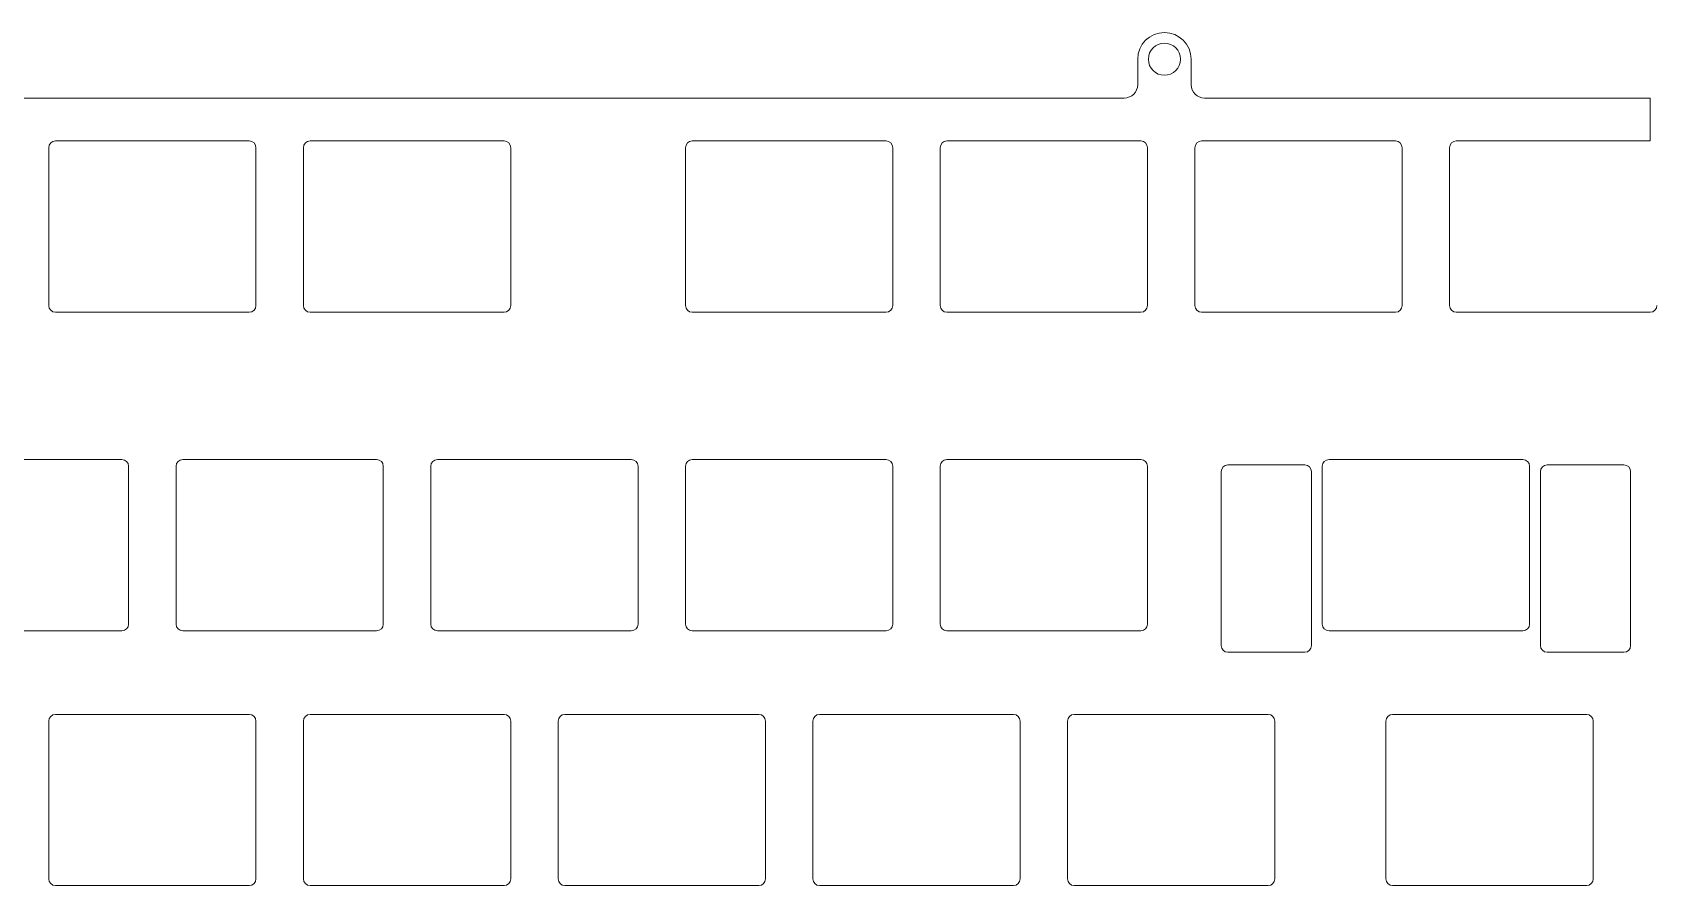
# Model space of a CAD drawing. Extents: x 132 to 481, y -549 to -243.
# Drawn here: x 294.5 to 415.8, y -483.6 to -419.9 of the extents above; entities that cross this region are included whole.
import ezdxf

# ---------------------------------------------------------------- set-up
doc = ezdxf.new("R2010")
doc.units = 0
doc.header["$MEASUREMENT"] = 0
doc.layers.add('Layer 1', color=7, linetype='Continuous')

# ---------------------------------------------------------------- blocks, each defined once
blk = doc.blocks.new('block 895')
at = {"layer": 'Layer 1', "color": 7, "lineweight": 9, "true_color": 0xffffff}
blk.add_lwpolyline([(415.51, -424.77), (382.18, -424.77)], dxfattribs=at)
blk = doc.blocks.new('block 896')
at = {"layer": 'Layer 1', "color": 7, "lineweight": 9, "true_color": 0xffffff}
blk.add_open_spline([(381.18, -423.77), (381.18, -424.32), (381.63, -424.77), (382.18, -424.77)], degree=3, dxfattribs=at)
blk = doc.blocks.new('block 897')
at = {"layer": 'Layer 1', "color": 7, "lineweight": 9, "true_color": 0xffffff}
blk.add_lwpolyline([(381.18, -423.77), (381.18, -421.87)], dxfattribs=at)
blk = doc.blocks.new('block 898')
at = {"layer": 'Layer 1', "color": 7, "lineweight": 9, "true_color": 0xffffff}
blk.add_open_spline([(381.18, -421.87), (381.18, -420.76), (380.28, -419.87), (379.18, -419.87), (378.08, -419.87), (377.18, -420.76), (377.18, -421.87)], degree=3, knots=[0, 0, 0, 0, 1, 1, 1, 2, 2, 2, 2], dxfattribs=at)
blk = doc.blocks.new('block 899')
at = {"layer": 'Layer 1', "color": 7, "lineweight": 9, "true_color": 0xffffff}
blk.add_lwpolyline([(377.18, -421.87), (377.18, -423.77)], dxfattribs=at)
blk = doc.blocks.new('block 900')
at = {"layer": 'Layer 1', "color": 7, "lineweight": 9, "true_color": 0xffffff}
blk.add_open_spline([(376.18, -424.77), (376.73, -424.77), (377.18, -424.32), (377.18, -423.77)], degree=3, dxfattribs=at)
blk = doc.blocks.new('block 901')
at = {"layer": 'Layer 1', "color": 7, "lineweight": 9, "true_color": 0xffffff}
blk.add_lwpolyline([(376.18, -424.77), (235.57, -424.77)], dxfattribs=at)
blk = doc.blocks.new('block 919')
at = {"layer": 'Layer 1', "color": 7, "lineweight": 9, "true_color": 0xffffff}
blk.add_open_spline([(377.98, -421.87), (377.98, -421.2), (378.52, -420.67), (379.18, -420.67), (379.84, -420.67), (380.38, -421.2), (380.38, -421.87), (380.38, -422.53), (379.84, -423.07), (379.18, -423.07), (378.52, -423.07), (377.98, -422.53), (377.98, -421.87)], degree=3, knots=[0, 0, 0, 0, 1, 1, 1, 2, 2, 2, 3, 3, 3, 4, 4, 4, 4], dxfattribs=at)
blk = doc.blocks.new('block 979')
at = {"layer": 'Layer 1', "color": 7, "lineweight": 9, "true_color": 0xffffff}
blk.add_lwpolyline([(296.24, -427.98), (310.74, -427.98)], dxfattribs=at)
blk = doc.blocks.new('block 980')
at = {"layer": 'Layer 1', "color": 7, "lineweight": 9, "true_color": 0xffffff}
blk.add_lwpolyline([(296.24, -440.78), (310.74, -440.78)], dxfattribs=at)
blk = doc.blocks.new('block 981')
at = {"layer": 'Layer 1', "color": 7, "lineweight": 9, "true_color": 0xffffff}
blk.add_lwpolyline([(295.74, -428.48), (295.74, -440.28)], dxfattribs=at)
blk = doc.blocks.new('block 982')
at = {"layer": 'Layer 1', "color": 7, "lineweight": 9, "true_color": 0xffffff}
blk.add_lwpolyline([(311.24, -428.48), (311.24, -440.28)], dxfattribs=at)
blk = doc.blocks.new('block 983')
at = {"layer": 'Layer 1', "color": 7, "lineweight": 9, "true_color": 0xffffff}
blk.add_open_spline([(296.24, -427.98), (295.96, -427.98), (295.74, -428.21), (295.74, -428.48)], degree=3, dxfattribs=at)
blk = doc.blocks.new('block 984')
at = {"layer": 'Layer 1', "color": 7, "lineweight": 9, "true_color": 0xffffff}
blk.add_open_spline([(311.24, -428.48), (311.24, -428.21), (311.02, -427.98), (310.74, -427.98)], degree=3, dxfattribs=at)
blk = doc.blocks.new('block 985')
at = {"layer": 'Layer 1', "color": 7, "lineweight": 9, "true_color": 0xffffff}
blk.add_open_spline([(295.74, -440.28), (295.74, -440.56), (295.96, -440.78), (296.24, -440.78)], degree=3, dxfattribs=at)
blk = doc.blocks.new('block 986')
at = {"layer": 'Layer 1', "color": 7, "lineweight": 9, "true_color": 0xffffff}
blk.add_open_spline([(310.74, -440.78), (311.02, -440.78), (311.24, -440.56), (311.24, -440.28)], degree=3, dxfattribs=at)
blk = doc.blocks.new('block 987')
at = {"layer": 'Layer 1', "color": 7, "lineweight": 9, "true_color": 0xffffff}
blk.add_lwpolyline([(315.29, -427.98), (329.79, -427.98)], dxfattribs=at)
blk = doc.blocks.new('block 988')
at = {"layer": 'Layer 1', "color": 7, "lineweight": 9, "true_color": 0xffffff}
blk.add_lwpolyline([(315.29, -440.78), (329.79, -440.78)], dxfattribs=at)
blk = doc.blocks.new('block 989')
at = {"layer": 'Layer 1', "color": 7, "lineweight": 9, "true_color": 0xffffff}
blk.add_lwpolyline([(314.79, -428.48), (314.79, -440.28)], dxfattribs=at)
blk = doc.blocks.new('block 990')
at = {"layer": 'Layer 1', "color": 7, "lineweight": 9, "true_color": 0xffffff}
blk.add_lwpolyline([(330.29, -428.48), (330.29, -440.28)], dxfattribs=at)
blk = doc.blocks.new('block 991')
at = {"layer": 'Layer 1', "color": 7, "lineweight": 9, "true_color": 0xffffff}
blk.add_open_spline([(315.29, -427.98), (315.01, -427.98), (314.79, -428.21), (314.79, -428.48)], degree=3, dxfattribs=at)
blk = doc.blocks.new('block 992')
at = {"layer": 'Layer 1', "color": 7, "lineweight": 9, "true_color": 0xffffff}
blk.add_open_spline([(330.29, -428.48), (330.29, -428.21), (330.07, -427.98), (329.79, -427.98)], degree=3, dxfattribs=at)
blk = doc.blocks.new('block 993')
at = {"layer": 'Layer 1', "color": 7, "lineweight": 9, "true_color": 0xffffff}
blk.add_open_spline([(314.79, -440.28), (314.79, -440.56), (315.01, -440.78), (315.29, -440.78)], degree=3, dxfattribs=at)
blk = doc.blocks.new('block 994')
at = {"layer": 'Layer 1', "color": 7, "lineweight": 9, "true_color": 0xffffff}
blk.add_open_spline([(329.79, -440.78), (330.07, -440.78), (330.29, -440.56), (330.29, -440.28)], degree=3, dxfattribs=at)
blk = doc.blocks.new('block 995')
at = {"layer": 'Layer 1', "color": 7, "lineweight": 9, "true_color": 0xffffff}
blk.add_lwpolyline([(343.86, -427.98), (358.36, -427.98)], dxfattribs=at)
blk = doc.blocks.new('block 996')
at = {"layer": 'Layer 1', "color": 7, "lineweight": 9, "true_color": 0xffffff}
blk.add_lwpolyline([(343.86, -440.78), (358.36, -440.78)], dxfattribs=at)
blk = doc.blocks.new('block 997')
at = {"layer": 'Layer 1', "color": 7, "lineweight": 9, "true_color": 0xffffff}
blk.add_lwpolyline([(343.36, -428.48), (343.36, -440.28)], dxfattribs=at)
blk = doc.blocks.new('block 998')
at = {"layer": 'Layer 1', "color": 7, "lineweight": 9, "true_color": 0xffffff}
blk.add_lwpolyline([(358.86, -428.48), (358.86, -440.28)], dxfattribs=at)
blk = doc.blocks.new('block 999')
at = {"layer": 'Layer 1', "color": 7, "lineweight": 9, "true_color": 0xffffff}
blk.add_open_spline([(343.86, -427.98), (343.59, -427.98), (343.36, -428.21), (343.36, -428.48)], degree=3, dxfattribs=at)
blk = doc.blocks.new('block 1000')
at = {"layer": 'Layer 1', "color": 7, "lineweight": 9, "true_color": 0xffffff}
blk.add_open_spline([(358.86, -428.48), (358.86, -428.21), (358.64, -427.98), (358.36, -427.98)], degree=3, dxfattribs=at)
blk = doc.blocks.new('block 1001')
at = {"layer": 'Layer 1', "color": 7, "lineweight": 9, "true_color": 0xffffff}
blk.add_open_spline([(343.36, -440.28), (343.36, -440.56), (343.59, -440.78), (343.86, -440.78)], degree=3, dxfattribs=at)
blk = doc.blocks.new('block 1002')
at = {"layer": 'Layer 1', "color": 7, "lineweight": 9, "true_color": 0xffffff}
blk.add_open_spline([(358.36, -440.78), (358.64, -440.78), (358.86, -440.56), (358.86, -440.28)], degree=3, dxfattribs=at)
blk = doc.blocks.new('block 1003')
at = {"layer": 'Layer 1', "color": 7, "lineweight": 9, "true_color": 0xffffff}
blk.add_lwpolyline([(362.91, -427.98), (377.41, -427.98)], dxfattribs=at)
blk = doc.blocks.new('block 1004')
at = {"layer": 'Layer 1', "color": 7, "lineweight": 9, "true_color": 0xffffff}
blk.add_lwpolyline([(362.91, -440.78), (377.41, -440.78)], dxfattribs=at)
blk = doc.blocks.new('block 1005')
at = {"layer": 'Layer 1', "color": 7, "lineweight": 9, "true_color": 0xffffff}
blk.add_lwpolyline([(362.41, -428.48), (362.41, -440.28)], dxfattribs=at)
blk = doc.blocks.new('block 1006')
at = {"layer": 'Layer 1', "color": 7, "lineweight": 9, "true_color": 0xffffff}
blk.add_lwpolyline([(377.91, -428.48), (377.91, -440.28)], dxfattribs=at)
blk = doc.blocks.new('block 1007')
at = {"layer": 'Layer 1', "color": 7, "lineweight": 9, "true_color": 0xffffff}
blk.add_open_spline([(362.91, -427.98), (362.64, -427.98), (362.41, -428.21), (362.41, -428.48)], degree=3, dxfattribs=at)
blk = doc.blocks.new('block 1008')
at = {"layer": 'Layer 1', "color": 7, "lineweight": 9, "true_color": 0xffffff}
blk.add_open_spline([(377.91, -428.48), (377.91, -428.21), (377.69, -427.98), (377.41, -427.98)], degree=3, dxfattribs=at)
blk = doc.blocks.new('block 1009')
at = {"layer": 'Layer 1', "color": 7, "lineweight": 9, "true_color": 0xffffff}
blk.add_open_spline([(362.41, -440.28), (362.41, -440.56), (362.64, -440.78), (362.91, -440.78)], degree=3, dxfattribs=at)
blk = doc.blocks.new('block 1010')
at = {"layer": 'Layer 1', "color": 7, "lineweight": 9, "true_color": 0xffffff}
blk.add_open_spline([(377.41, -440.78), (377.69, -440.78), (377.91, -440.56), (377.91, -440.28)], degree=3, dxfattribs=at)
blk = doc.blocks.new('block 1011')
at = {"layer": 'Layer 1', "color": 7, "lineweight": 9, "true_color": 0xffffff}
blk.add_lwpolyline([(381.96, -427.98), (396.46, -427.98)], dxfattribs=at)
blk = doc.blocks.new('block 1012')
at = {"layer": 'Layer 1', "color": 7, "lineweight": 9, "true_color": 0xffffff}
blk.add_lwpolyline([(381.96, -440.78), (396.46, -440.78)], dxfattribs=at)
blk = doc.blocks.new('block 1013')
at = {"layer": 'Layer 1', "color": 7, "lineweight": 9, "true_color": 0xffffff}
blk.add_lwpolyline([(381.46, -428.48), (381.46, -440.28)], dxfattribs=at)
blk = doc.blocks.new('block 1014')
at = {"layer": 'Layer 1', "color": 7, "lineweight": 9, "true_color": 0xffffff}
blk.add_lwpolyline([(396.96, -428.48), (396.96, -440.28)], dxfattribs=at)
blk = doc.blocks.new('block 1015')
at = {"layer": 'Layer 1', "color": 7, "lineweight": 9, "true_color": 0xffffff}
blk.add_open_spline([(381.96, -427.98), (381.69, -427.98), (381.46, -428.21), (381.46, -428.48)], degree=3, dxfattribs=at)
blk = doc.blocks.new('block 1016')
at = {"layer": 'Layer 1', "color": 7, "lineweight": 9, "true_color": 0xffffff}
blk.add_open_spline([(396.96, -428.48), (396.96, -428.21), (396.74, -427.98), (396.46, -427.98)], degree=3, dxfattribs=at)
blk = doc.blocks.new('block 1017')
at = {"layer": 'Layer 1', "color": 7, "lineweight": 9, "true_color": 0xffffff}
blk.add_open_spline([(381.46, -440.28), (381.46, -440.56), (381.69, -440.78), (381.96, -440.78)], degree=3, dxfattribs=at)
blk = doc.blocks.new('block 1018')
at = {"layer": 'Layer 1', "color": 7, "lineweight": 9, "true_color": 0xffffff}
blk.add_open_spline([(396.46, -440.78), (396.74, -440.78), (396.96, -440.56), (396.96, -440.28)], degree=3, dxfattribs=at)
blk = doc.blocks.new('block 1019')
at = {"layer": 'Layer 1', "color": 7, "lineweight": 9, "true_color": 0xffffff}
blk.add_lwpolyline([(401.01, -427.98), (415.51, -427.98)], dxfattribs=at)
blk = doc.blocks.new('block 1020')
at = {"layer": 'Layer 1', "color": 7, "lineweight": 9, "true_color": 0xffffff}
blk.add_lwpolyline([(401.01, -440.78), (415.51, -440.78)], dxfattribs=at)
blk = doc.blocks.new('block 1021')
at = {"layer": 'Layer 1', "color": 7, "lineweight": 9, "true_color": 0xffffff}
blk.add_lwpolyline([(400.51, -428.48), (400.51, -440.28)], dxfattribs=at)
blk = doc.blocks.new('block 1023')
at = {"layer": 'Layer 1', "color": 7, "lineweight": 9, "true_color": 0xffffff}
blk.add_open_spline([(401.01, -427.98), (400.74, -427.98), (400.51, -428.21), (400.51, -428.48)], degree=3, dxfattribs=at)
blk = doc.blocks.new('block 1024')
at = {"layer": 'Layer 1', "color": 7, "lineweight": 9, "true_color": 0xffffff}
blk.add_open_spline([(400.51, -440.28), (400.51, -440.56), (400.74, -440.78), (401.01, -440.78)], degree=3, dxfattribs=at)
blk = doc.blocks.new('block 1025')
at = {"layer": 'Layer 1', "color": 7, "lineweight": 9, "true_color": 0xffffff}
blk.add_open_spline([(415.51, -440.78), (415.79, -440.78), (416.01, -440.56), (416.01, -440.28)], degree=3, dxfattribs=at)
blk = doc.blocks.new('block 1113')
at = {"layer": 'Layer 1', "color": 7, "lineweight": 9, "true_color": 0xffffff}
blk.add_lwpolyline([(286.71, -451.8), (301.21, -451.8)], dxfattribs=at)
blk = doc.blocks.new('block 1114')
at = {"layer": 'Layer 1', "color": 7, "lineweight": 9, "true_color": 0xffffff}
blk.add_lwpolyline([(286.71, -464.6), (301.21, -464.6)], dxfattribs=at)
blk = doc.blocks.new('block 1116')
at = {"layer": 'Layer 1', "color": 7, "lineweight": 9, "true_color": 0xffffff}
blk.add_lwpolyline([(301.71, -452.3), (301.71, -464.1)], dxfattribs=at)
blk = doc.blocks.new('block 1118')
at = {"layer": 'Layer 1', "color": 7, "lineweight": 9, "true_color": 0xffffff}
blk.add_open_spline([(301.71, -452.3), (301.71, -452.02), (301.49, -451.8), (301.21, -451.8)], degree=3, dxfattribs=at)
blk = doc.blocks.new('block 1120')
at = {"layer": 'Layer 1', "color": 7, "lineweight": 9, "true_color": 0xffffff}
blk.add_open_spline([(301.21, -464.6), (301.49, -464.6), (301.71, -464.37), (301.71, -464.1)], degree=3, dxfattribs=at)
blk = doc.blocks.new('block 1121')
at = {"layer": 'Layer 1', "color": 7, "lineweight": 9, "true_color": 0xffffff}
blk.add_lwpolyline([(305.76, -451.8), (320.26, -451.8)], dxfattribs=at)
blk = doc.blocks.new('block 1122')
at = {"layer": 'Layer 1', "color": 7, "lineweight": 9, "true_color": 0xffffff}
blk.add_lwpolyline([(305.76, -464.6), (320.26, -464.6)], dxfattribs=at)
blk = doc.blocks.new('block 1123')
at = {"layer": 'Layer 1', "color": 7, "lineweight": 9, "true_color": 0xffffff}
blk.add_lwpolyline([(305.26, -452.3), (305.26, -464.1)], dxfattribs=at)
blk = doc.blocks.new('block 1124')
at = {"layer": 'Layer 1', "color": 7, "lineweight": 9, "true_color": 0xffffff}
blk.add_lwpolyline([(320.76, -452.3), (320.76, -464.1)], dxfattribs=at)
blk = doc.blocks.new('block 1125')
at = {"layer": 'Layer 1', "color": 7, "lineweight": 9, "true_color": 0xffffff}
blk.add_open_spline([(305.76, -451.8), (305.49, -451.8), (305.26, -452.02), (305.26, -452.3)], degree=3, dxfattribs=at)
blk = doc.blocks.new('block 1126')
at = {"layer": 'Layer 1', "color": 7, "lineweight": 9, "true_color": 0xffffff}
blk.add_open_spline([(320.76, -452.3), (320.76, -452.02), (320.54, -451.8), (320.26, -451.8)], degree=3, dxfattribs=at)
blk = doc.blocks.new('block 1127')
at = {"layer": 'Layer 1', "color": 7, "lineweight": 9, "true_color": 0xffffff}
blk.add_open_spline([(305.26, -464.1), (305.26, -464.37), (305.49, -464.6), (305.76, -464.6)], degree=3, dxfattribs=at)
blk = doc.blocks.new('block 1128')
at = {"layer": 'Layer 1', "color": 7, "lineweight": 9, "true_color": 0xffffff}
blk.add_open_spline([(320.26, -464.6), (320.54, -464.6), (320.76, -464.37), (320.76, -464.1)], degree=3, dxfattribs=at)
blk = doc.blocks.new('block 1129')
at = {"layer": 'Layer 1', "color": 7, "lineweight": 9, "true_color": 0xffffff}
blk.add_lwpolyline([(324.81, -451.8), (339.31, -451.8)], dxfattribs=at)
blk = doc.blocks.new('block 1130')
at = {"layer": 'Layer 1', "color": 7, "lineweight": 9, "true_color": 0xffffff}
blk.add_lwpolyline([(324.81, -464.6), (339.31, -464.6)], dxfattribs=at)
blk = doc.blocks.new('block 1131')
at = {"layer": 'Layer 1', "color": 7, "lineweight": 9, "true_color": 0xffffff}
blk.add_lwpolyline([(324.31, -452.3), (324.31, -464.1)], dxfattribs=at)
blk = doc.blocks.new('block 1132')
at = {"layer": 'Layer 1', "color": 7, "lineweight": 9, "true_color": 0xffffff}
blk.add_lwpolyline([(339.81, -452.3), (339.81, -464.1)], dxfattribs=at)
blk = doc.blocks.new('block 1133')
at = {"layer": 'Layer 1', "color": 7, "lineweight": 9, "true_color": 0xffffff}
blk.add_open_spline([(324.81, -451.8), (324.54, -451.8), (324.31, -452.02), (324.31, -452.3)], degree=3, dxfattribs=at)
blk = doc.blocks.new('block 1134')
at = {"layer": 'Layer 1', "color": 7, "lineweight": 9, "true_color": 0xffffff}
blk.add_open_spline([(339.81, -452.3), (339.81, -452.02), (339.59, -451.8), (339.31, -451.8)], degree=3, dxfattribs=at)
blk = doc.blocks.new('block 1135')
at = {"layer": 'Layer 1', "color": 7, "lineweight": 9, "true_color": 0xffffff}
blk.add_open_spline([(324.31, -464.1), (324.31, -464.37), (324.54, -464.6), (324.81, -464.6)], degree=3, dxfattribs=at)
blk = doc.blocks.new('block 1136')
at = {"layer": 'Layer 1', "color": 7, "lineweight": 9, "true_color": 0xffffff}
blk.add_open_spline([(339.31, -464.6), (339.59, -464.6), (339.81, -464.37), (339.81, -464.1)], degree=3, dxfattribs=at)
blk = doc.blocks.new('block 1137')
at = {"layer": 'Layer 1', "color": 7, "lineweight": 9, "true_color": 0xffffff}
blk.add_lwpolyline([(343.86, -451.8), (358.36, -451.8)], dxfattribs=at)
blk = doc.blocks.new('block 1138')
at = {"layer": 'Layer 1', "color": 7, "lineweight": 9, "true_color": 0xffffff}
blk.add_lwpolyline([(343.86, -464.6), (358.36, -464.6)], dxfattribs=at)
blk = doc.blocks.new('block 1139')
at = {"layer": 'Layer 1', "color": 7, "lineweight": 9, "true_color": 0xffffff}
blk.add_lwpolyline([(343.36, -452.3), (343.36, -464.1)], dxfattribs=at)
blk = doc.blocks.new('block 1140')
at = {"layer": 'Layer 1', "color": 7, "lineweight": 9, "true_color": 0xffffff}
blk.add_lwpolyline([(358.86, -452.3), (358.86, -464.1)], dxfattribs=at)
blk = doc.blocks.new('block 1141')
at = {"layer": 'Layer 1', "color": 7, "lineweight": 9, "true_color": 0xffffff}
blk.add_open_spline([(343.86, -451.8), (343.59, -451.8), (343.36, -452.02), (343.36, -452.3)], degree=3, dxfattribs=at)
blk = doc.blocks.new('block 1142')
at = {"layer": 'Layer 1', "color": 7, "lineweight": 9, "true_color": 0xffffff}
blk.add_open_spline([(358.86, -452.3), (358.86, -452.02), (358.64, -451.8), (358.36, -451.8)], degree=3, dxfattribs=at)
blk = doc.blocks.new('block 1143')
at = {"layer": 'Layer 1', "color": 7, "lineweight": 9, "true_color": 0xffffff}
blk.add_open_spline([(343.36, -464.1), (343.36, -464.37), (343.59, -464.6), (343.86, -464.6)], degree=3, dxfattribs=at)
blk = doc.blocks.new('block 1144')
at = {"layer": 'Layer 1', "color": 7, "lineweight": 9, "true_color": 0xffffff}
blk.add_open_spline([(358.36, -464.6), (358.64, -464.6), (358.86, -464.37), (358.86, -464.1)], degree=3, dxfattribs=at)
blk = doc.blocks.new('block 1145')
at = {"layer": 'Layer 1', "color": 7, "lineweight": 9, "true_color": 0xffffff}
blk.add_lwpolyline([(362.91, -451.8), (377.41, -451.8)], dxfattribs=at)
blk = doc.blocks.new('block 1146')
at = {"layer": 'Layer 1', "color": 7, "lineweight": 9, "true_color": 0xffffff}
blk.add_lwpolyline([(362.91, -464.6), (377.41, -464.6)], dxfattribs=at)
blk = doc.blocks.new('block 1147')
at = {"layer": 'Layer 1', "color": 7, "lineweight": 9, "true_color": 0xffffff}
blk.add_lwpolyline([(362.41, -452.3), (362.41, -464.1)], dxfattribs=at)
blk = doc.blocks.new('block 1148')
at = {"layer": 'Layer 1', "color": 7, "lineweight": 9, "true_color": 0xffffff}
blk.add_lwpolyline([(377.91, -452.3), (377.91, -464.1)], dxfattribs=at)
blk = doc.blocks.new('block 1149')
at = {"layer": 'Layer 1', "color": 7, "lineweight": 9, "true_color": 0xffffff}
blk.add_open_spline([(362.91, -451.8), (362.64, -451.8), (362.41, -452.02), (362.41, -452.3)], degree=3, dxfattribs=at)
blk = doc.blocks.new('block 1150')
at = {"layer": 'Layer 1', "color": 7, "lineweight": 9, "true_color": 0xffffff}
blk.add_open_spline([(377.91, -452.3), (377.91, -452.02), (377.69, -451.8), (377.41, -451.8)], degree=3, dxfattribs=at)
blk = doc.blocks.new('block 1151')
at = {"layer": 'Layer 1', "color": 7, "lineweight": 9, "true_color": 0xffffff}
blk.add_open_spline([(362.41, -464.1), (362.41, -464.37), (362.64, -464.6), (362.91, -464.6)], degree=3, dxfattribs=at)
blk = doc.blocks.new('block 1152')
at = {"layer": 'Layer 1', "color": 7, "lineweight": 9, "true_color": 0xffffff}
blk.add_open_spline([(377.41, -464.6), (377.69, -464.6), (377.91, -464.37), (377.91, -464.1)], degree=3, dxfattribs=at)
blk = doc.blocks.new('block 1153')
at = {"layer": 'Layer 1', "color": 7, "lineweight": 9, "true_color": 0xffffff}
blk.add_lwpolyline([(391.49, -451.8), (405.99, -451.8)], dxfattribs=at)
blk = doc.blocks.new('block 1154')
at = {"layer": 'Layer 1', "color": 7, "lineweight": 9, "true_color": 0xffffff}
blk.add_lwpolyline([(391.49, -464.6), (405.99, -464.6)], dxfattribs=at)
blk = doc.blocks.new('block 1155')
at = {"layer": 'Layer 1', "color": 7, "lineweight": 9, "true_color": 0xffffff}
blk.add_lwpolyline([(390.99, -452.3), (390.99, -464.1)], dxfattribs=at)
blk = doc.blocks.new('block 1156')
at = {"layer": 'Layer 1', "color": 7, "lineweight": 9, "true_color": 0xffffff}
blk.add_lwpolyline([(406.49, -452.3), (406.49, -464.1)], dxfattribs=at)
blk = doc.blocks.new('block 1157')
at = {"layer": 'Layer 1', "color": 7, "lineweight": 9, "true_color": 0xffffff}
blk.add_open_spline([(391.49, -451.8), (391.21, -451.8), (390.99, -452.02), (390.99, -452.3)], degree=3, dxfattribs=at)
blk = doc.blocks.new('block 1158')
at = {"layer": 'Layer 1', "color": 7, "lineweight": 9, "true_color": 0xffffff}
blk.add_open_spline([(406.49, -452.3), (406.49, -452.02), (406.27, -451.8), (405.99, -451.8)], degree=3, dxfattribs=at)
blk = doc.blocks.new('block 1159')
at = {"layer": 'Layer 1', "color": 7, "lineweight": 9, "true_color": 0xffffff}
blk.add_open_spline([(390.99, -464.1), (390.99, -464.37), (391.21, -464.6), (391.49, -464.6)], degree=3, dxfattribs=at)
blk = doc.blocks.new('block 1160')
at = {"layer": 'Layer 1', "color": 7, "lineweight": 9, "true_color": 0xffffff}
blk.add_open_spline([(405.99, -464.6), (406.27, -464.6), (406.49, -464.37), (406.49, -464.1)], degree=3, dxfattribs=at)
blk = doc.blocks.new('block 1161')
at = {"layer": 'Layer 1', "color": 7, "lineweight": 9, "true_color": 0xffffff}
blk.add_lwpolyline([(407.8, -452.2), (413.55, -452.2)], dxfattribs=at)
blk = doc.blocks.new('block 1162')
at = {"layer": 'Layer 1', "color": 7, "lineweight": 9, "true_color": 0xffffff}
blk.add_lwpolyline([(407.8, -466.2), (413.55, -466.2)], dxfattribs=at)
blk = doc.blocks.new('block 1163')
at = {"layer": 'Layer 1', "color": 7, "lineweight": 9, "true_color": 0xffffff}
blk.add_lwpolyline([(407.3, -452.7), (407.3, -465.7)], dxfattribs=at)
blk = doc.blocks.new('block 1164')
at = {"layer": 'Layer 1', "color": 7, "lineweight": 9, "true_color": 0xffffff}
blk.add_lwpolyline([(414.05, -452.7), (414.05, -465.7)], dxfattribs=at)
blk = doc.blocks.new('block 1165')
at = {"layer": 'Layer 1', "color": 7, "lineweight": 9, "true_color": 0xffffff}
blk.add_open_spline([(407.8, -452.2), (407.53, -452.2), (407.3, -452.42), (407.3, -452.7)], degree=3, dxfattribs=at)
blk = doc.blocks.new('block 1166')
at = {"layer": 'Layer 1', "color": 7, "lineweight": 9, "true_color": 0xffffff}
blk.add_open_spline([(414.05, -452.7), (414.05, -452.42), (413.83, -452.2), (413.55, -452.2)], degree=3, dxfattribs=at)
blk = doc.blocks.new('block 1167')
at = {"layer": 'Layer 1', "color": 7, "lineweight": 9, "true_color": 0xffffff}
blk.add_open_spline([(407.3, -465.7), (407.3, -465.97), (407.53, -466.2), (407.8, -466.2)], degree=3, dxfattribs=at)
blk = doc.blocks.new('block 1168')
at = {"layer": 'Layer 1', "color": 7, "lineweight": 9, "true_color": 0xffffff}
blk.add_open_spline([(413.55, -466.2), (413.83, -466.2), (414.05, -465.97), (414.05, -465.7)], degree=3, dxfattribs=at)
blk = doc.blocks.new('block 1169')
at = {"layer": 'Layer 1', "color": 7, "lineweight": 9, "true_color": 0xffffff}
blk.add_lwpolyline([(383.93, -452.2), (389.68, -452.2)], dxfattribs=at)
blk = doc.blocks.new('block 1170')
at = {"layer": 'Layer 1', "color": 7, "lineweight": 9, "true_color": 0xffffff}
blk.add_lwpolyline([(383.93, -466.2), (389.68, -466.2)], dxfattribs=at)
blk = doc.blocks.new('block 1171')
at = {"layer": 'Layer 1', "color": 7, "lineweight": 9, "true_color": 0xffffff}
blk.add_lwpolyline([(383.43, -452.7), (383.43, -465.7)], dxfattribs=at)
blk = doc.blocks.new('block 1172')
at = {"layer": 'Layer 1', "color": 7, "lineweight": 9, "true_color": 0xffffff}
blk.add_lwpolyline([(390.18, -452.7), (390.18, -465.7)], dxfattribs=at)
blk = doc.blocks.new('block 1173')
at = {"layer": 'Layer 1', "color": 7, "lineweight": 9, "true_color": 0xffffff}
blk.add_open_spline([(383.93, -452.2), (383.65, -452.2), (383.43, -452.42), (383.43, -452.7)], degree=3, dxfattribs=at)
blk = doc.blocks.new('block 1174')
at = {"layer": 'Layer 1', "color": 7, "lineweight": 9, "true_color": 0xffffff}
blk.add_open_spline([(390.18, -452.7), (390.18, -452.42), (389.95, -452.2), (389.68, -452.2)], degree=3, dxfattribs=at)
blk = doc.blocks.new('block 1175')
at = {"layer": 'Layer 1', "color": 7, "lineweight": 9, "true_color": 0xffffff}
blk.add_open_spline([(383.43, -465.7), (383.43, -465.97), (383.65, -466.2), (383.93, -466.2)], degree=3, dxfattribs=at)
blk = doc.blocks.new('block 1176')
at = {"layer": 'Layer 1', "color": 7, "lineweight": 9, "true_color": 0xffffff}
blk.add_open_spline([(389.68, -466.2), (389.95, -466.2), (390.18, -465.97), (390.18, -465.7)], degree=3, dxfattribs=at)
blk = doc.blocks.new('block 1265')
at = {"layer": 'Layer 1', "color": 7, "lineweight": 9, "true_color": 0xffffff}
blk.add_lwpolyline([(296.24, -470.85), (310.74, -470.85)], dxfattribs=at)
blk = doc.blocks.new('block 1266')
at = {"layer": 'Layer 1', "color": 7, "lineweight": 9, "true_color": 0xffffff}
blk.add_lwpolyline([(296.24, -483.65), (310.74, -483.65)], dxfattribs=at)
blk = doc.blocks.new('block 1267')
at = {"layer": 'Layer 1', "color": 7, "lineweight": 9, "true_color": 0xffffff}
blk.add_lwpolyline([(295.74, -471.35), (295.74, -483.15)], dxfattribs=at)
blk = doc.blocks.new('block 1268')
at = {"layer": 'Layer 1', "color": 7, "lineweight": 9, "true_color": 0xffffff}
blk.add_lwpolyline([(311.24, -471.35), (311.24, -483.15)], dxfattribs=at)
blk = doc.blocks.new('block 1269')
at = {"layer": 'Layer 1', "color": 7, "lineweight": 9, "true_color": 0xffffff}
blk.add_open_spline([(296.24, -470.85), (295.96, -470.85), (295.74, -471.07), (295.74, -471.35)], degree=3, dxfattribs=at)
blk = doc.blocks.new('block 1270')
at = {"layer": 'Layer 1', "color": 7, "lineweight": 9, "true_color": 0xffffff}
blk.add_open_spline([(311.24, -471.35), (311.24, -471.07), (311.02, -470.85), (310.74, -470.85)], degree=3, dxfattribs=at)
blk = doc.blocks.new('block 1271')
at = {"layer": 'Layer 1', "color": 7, "lineweight": 9, "true_color": 0xffffff}
blk.add_open_spline([(295.74, -483.15), (295.74, -483.42), (295.96, -483.65), (296.24, -483.65)], degree=3, dxfattribs=at)
blk = doc.blocks.new('block 1272')
at = {"layer": 'Layer 1', "color": 7, "lineweight": 9, "true_color": 0xffffff}
blk.add_open_spline([(310.74, -483.65), (311.02, -483.65), (311.24, -483.42), (311.24, -483.15)], degree=3, dxfattribs=at)
blk = doc.blocks.new('block 1273')
at = {"layer": 'Layer 1', "color": 7, "lineweight": 9, "true_color": 0xffffff}
blk.add_lwpolyline([(315.29, -470.85), (329.79, -470.85)], dxfattribs=at)
blk = doc.blocks.new('block 1274')
at = {"layer": 'Layer 1', "color": 7, "lineweight": 9, "true_color": 0xffffff}
blk.add_lwpolyline([(315.29, -483.65), (329.79, -483.65)], dxfattribs=at)
blk = doc.blocks.new('block 1275')
at = {"layer": 'Layer 1', "color": 7, "lineweight": 9, "true_color": 0xffffff}
blk.add_lwpolyline([(314.79, -471.35), (314.79, -483.15)], dxfattribs=at)
blk = doc.blocks.new('block 1276')
at = {"layer": 'Layer 1', "color": 7, "lineweight": 9, "true_color": 0xffffff}
blk.add_lwpolyline([(330.29, -471.35), (330.29, -483.15)], dxfattribs=at)
blk = doc.blocks.new('block 1277')
at = {"layer": 'Layer 1', "color": 7, "lineweight": 9, "true_color": 0xffffff}
blk.add_open_spline([(315.29, -470.85), (315.01, -470.85), (314.79, -471.07), (314.79, -471.35)], degree=3, dxfattribs=at)
blk = doc.blocks.new('block 1278')
at = {"layer": 'Layer 1', "color": 7, "lineweight": 9, "true_color": 0xffffff}
blk.add_open_spline([(330.29, -471.35), (330.29, -471.07), (330.07, -470.85), (329.79, -470.85)], degree=3, dxfattribs=at)
blk = doc.blocks.new('block 1279')
at = {"layer": 'Layer 1', "color": 7, "lineweight": 9, "true_color": 0xffffff}
blk.add_open_spline([(314.79, -483.15), (314.79, -483.42), (315.01, -483.65), (315.29, -483.65)], degree=3, dxfattribs=at)
blk = doc.blocks.new('block 1280')
at = {"layer": 'Layer 1', "color": 7, "lineweight": 9, "true_color": 0xffffff}
blk.add_open_spline([(329.79, -483.65), (330.07, -483.65), (330.29, -483.42), (330.29, -483.15)], degree=3, dxfattribs=at)
blk = doc.blocks.new('block 1281')
at = {"layer": 'Layer 1', "color": 7, "lineweight": 9, "true_color": 0xffffff}
blk.add_lwpolyline([(334.34, -470.85), (348.84, -470.85)], dxfattribs=at)
blk = doc.blocks.new('block 1282')
at = {"layer": 'Layer 1', "color": 7, "lineweight": 9, "true_color": 0xffffff}
blk.add_lwpolyline([(334.34, -483.65), (348.84, -483.65)], dxfattribs=at)
blk = doc.blocks.new('block 1283')
at = {"layer": 'Layer 1', "color": 7, "lineweight": 9, "true_color": 0xffffff}
blk.add_lwpolyline([(333.84, -471.35), (333.84, -483.15)], dxfattribs=at)
blk = doc.blocks.new('block 1284')
at = {"layer": 'Layer 1', "color": 7, "lineweight": 9, "true_color": 0xffffff}
blk.add_lwpolyline([(349.34, -471.35), (349.34, -483.15)], dxfattribs=at)
blk = doc.blocks.new('block 1285')
at = {"layer": 'Layer 1', "color": 7, "lineweight": 9, "true_color": 0xffffff}
blk.add_open_spline([(334.34, -470.85), (334.06, -470.85), (333.84, -471.07), (333.84, -471.35)], degree=3, dxfattribs=at)
blk = doc.blocks.new('block 1286')
at = {"layer": 'Layer 1', "color": 7, "lineweight": 9, "true_color": 0xffffff}
blk.add_open_spline([(349.34, -471.35), (349.34, -471.07), (349.12, -470.85), (348.84, -470.85)], degree=3, dxfattribs=at)
blk = doc.blocks.new('block 1287')
at = {"layer": 'Layer 1', "color": 7, "lineweight": 9, "true_color": 0xffffff}
blk.add_open_spline([(333.84, -483.15), (333.84, -483.42), (334.06, -483.65), (334.34, -483.65)], degree=3, dxfattribs=at)
blk = doc.blocks.new('block 1288')
at = {"layer": 'Layer 1', "color": 7, "lineweight": 9, "true_color": 0xffffff}
blk.add_open_spline([(348.84, -483.65), (349.12, -483.65), (349.34, -483.42), (349.34, -483.15)], degree=3, dxfattribs=at)
blk = doc.blocks.new('block 1289')
at = {"layer": 'Layer 1', "color": 7, "lineweight": 9, "true_color": 0xffffff}
blk.add_lwpolyline([(353.39, -470.85), (367.89, -470.85)], dxfattribs=at)
blk = doc.blocks.new('block 1290')
at = {"layer": 'Layer 1', "color": 7, "lineweight": 9, "true_color": 0xffffff}
blk.add_lwpolyline([(353.39, -483.65), (367.89, -483.65)], dxfattribs=at)
blk = doc.blocks.new('block 1291')
at = {"layer": 'Layer 1', "color": 7, "lineweight": 9, "true_color": 0xffffff}
blk.add_lwpolyline([(352.89, -471.35), (352.89, -483.15)], dxfattribs=at)
blk = doc.blocks.new('block 1292')
at = {"layer": 'Layer 1', "color": 7, "lineweight": 9, "true_color": 0xffffff}
blk.add_lwpolyline([(368.39, -471.35), (368.39, -483.15)], dxfattribs=at)
blk = doc.blocks.new('block 1293')
at = {"layer": 'Layer 1', "color": 7, "lineweight": 9, "true_color": 0xffffff}
blk.add_open_spline([(353.39, -470.85), (353.11, -470.85), (352.89, -471.07), (352.89, -471.35)], degree=3, dxfattribs=at)
blk = doc.blocks.new('block 1294')
at = {"layer": 'Layer 1', "color": 7, "lineweight": 9, "true_color": 0xffffff}
blk.add_open_spline([(368.39, -471.35), (368.39, -471.07), (368.17, -470.85), (367.89, -470.85)], degree=3, dxfattribs=at)
blk = doc.blocks.new('block 1295')
at = {"layer": 'Layer 1', "color": 7, "lineweight": 9, "true_color": 0xffffff}
blk.add_open_spline([(352.89, -483.15), (352.89, -483.42), (353.11, -483.65), (353.39, -483.65)], degree=3, dxfattribs=at)
blk = doc.blocks.new('block 1296')
at = {"layer": 'Layer 1', "color": 7, "lineweight": 9, "true_color": 0xffffff}
blk.add_open_spline([(367.89, -483.65), (368.17, -483.65), (368.39, -483.42), (368.39, -483.15)], degree=3, dxfattribs=at)
blk = doc.blocks.new('block 1297')
at = {"layer": 'Layer 1', "color": 7, "lineweight": 9, "true_color": 0xffffff}
blk.add_lwpolyline([(372.44, -470.85), (386.94, -470.85)], dxfattribs=at)
blk = doc.blocks.new('block 1298')
at = {"layer": 'Layer 1', "color": 7, "lineweight": 9, "true_color": 0xffffff}
blk.add_lwpolyline([(372.44, -483.65), (386.94, -483.65)], dxfattribs=at)
blk = doc.blocks.new('block 1299')
at = {"layer": 'Layer 1', "color": 7, "lineweight": 9, "true_color": 0xffffff}
blk.add_lwpolyline([(371.94, -471.35), (371.94, -483.15)], dxfattribs=at)
blk = doc.blocks.new('block 1300')
at = {"layer": 'Layer 1', "color": 7, "lineweight": 9, "true_color": 0xffffff}
blk.add_lwpolyline([(387.44, -471.35), (387.44, -483.15)], dxfattribs=at)
blk = doc.blocks.new('block 1301')
at = {"layer": 'Layer 1', "color": 7, "lineweight": 9, "true_color": 0xffffff}
blk.add_open_spline([(372.44, -470.85), (372.16, -470.85), (371.94, -471.07), (371.94, -471.35)], degree=3, dxfattribs=at)
blk = doc.blocks.new('block 1302')
at = {"layer": 'Layer 1', "color": 7, "lineweight": 9, "true_color": 0xffffff}
blk.add_open_spline([(387.44, -471.35), (387.44, -471.07), (387.22, -470.85), (386.94, -470.85)], degree=3, dxfattribs=at)
blk = doc.blocks.new('block 1303')
at = {"layer": 'Layer 1', "color": 7, "lineweight": 9, "true_color": 0xffffff}
blk.add_open_spline([(371.94, -483.15), (371.94, -483.42), (372.16, -483.65), (372.44, -483.65)], degree=3, dxfattribs=at)
blk = doc.blocks.new('block 1304')
at = {"layer": 'Layer 1', "color": 7, "lineweight": 9, "true_color": 0xffffff}
blk.add_open_spline([(386.94, -483.65), (387.22, -483.65), (387.44, -483.42), (387.44, -483.15)], degree=3, dxfattribs=at)
blk = doc.blocks.new('block 1305')
at = {"layer": 'Layer 1', "color": 7, "lineweight": 9, "true_color": 0xffffff}
blk.add_lwpolyline([(396.25, -470.85), (410.75, -470.85)], dxfattribs=at)
blk = doc.blocks.new('block 1306')
at = {"layer": 'Layer 1', "color": 7, "lineweight": 9, "true_color": 0xffffff}
blk.add_lwpolyline([(396.25, -483.65), (410.75, -483.65)], dxfattribs=at)
blk = doc.blocks.new('block 1307')
at = {"layer": 'Layer 1', "color": 7, "lineweight": 9, "true_color": 0xffffff}
blk.add_lwpolyline([(395.75, -471.35), (395.75, -483.15)], dxfattribs=at)
blk = doc.blocks.new('block 1308')
at = {"layer": 'Layer 1', "color": 7, "lineweight": 9, "true_color": 0xffffff}
blk.add_lwpolyline([(411.25, -471.35), (411.25, -483.15)], dxfattribs=at)
blk = doc.blocks.new('block 1309')
at = {"layer": 'Layer 1', "color": 7, "lineweight": 9, "true_color": 0xffffff}
blk.add_open_spline([(396.25, -470.85), (395.98, -470.85), (395.75, -471.07), (395.75, -471.35)], degree=3, dxfattribs=at)
blk = doc.blocks.new('block 1310')
at = {"layer": 'Layer 1', "color": 7, "lineweight": 9, "true_color": 0xffffff}
blk.add_open_spline([(411.25, -471.35), (411.25, -471.07), (411.03, -470.85), (410.75, -470.85)], degree=3, dxfattribs=at)
blk = doc.blocks.new('block 1311')
at = {"layer": 'Layer 1', "color": 7, "lineweight": 9, "true_color": 0xffffff}
blk.add_open_spline([(395.75, -483.15), (395.75, -483.42), (395.98, -483.65), (396.25, -483.65)], degree=3, dxfattribs=at)
blk = doc.blocks.new('block 1312')
at = {"layer": 'Layer 1', "color": 7, "lineweight": 9, "true_color": 0xffffff}
blk.add_open_spline([(410.75, -483.65), (411.03, -483.65), (411.25, -483.42), (411.25, -483.15)], degree=3, dxfattribs=at)

msp = doc.modelspace()

# ---------------------------------------------------------------- linework, layer by layer
at = {"layer": 'Layer 1', "color": 7, "lineweight": 9, "true_color": 0xffffff}
msp.add_lwpolyline([(415.51, -427.98), (415.51, -424.77)], dxfattribs=at)

# ---------------------------------------------------------------- block references
at = {"layer": 'Layer 1'}
for name in ['block 898', 'block 919', 'block 899', 'block 897', 'block 900', 'block 896', 'block 901', 'block 895', 'block 983', 'block 979', 'block 984', 'block 991', 'block 987', 'block 992', 'block 999', 'block 995', 'block 1000', 'block 1007', 'block 1003', 'block 1008', 'block 1015', 'block 1011', 'block 1016', 'block 1023', 'block 1019', 'block 981', 'block 982', 'block 989', 'block 990', 'block 997', 'block 998', 'block 1005', 'block 1006', 'block 1013', 'block 1014', 'block 1021', 'block 985', 'block 980', 'block 986', 'block 993', 'block 988', 'block 994', 'block 1001', 'block 996', 'block 1002', 'block 1009', 'block 1004', 'block 1010', 'block 1017', 'block 1012', 'block 1018', 'block 1024', 'block 1020', 'block 1025', 'block 1113', 'block 1118', 'block 1125', 'block 1121', 'block 1126', 'block 1133', 'block 1129', 'block 1134', 'block 1141', 'block 1137', 'block 1142', 'block 1149', 'block 1145', 'block 1150', 'block 1173', 'block 1169', 'block 1174', 'block 1157', 'block 1153', 'block 1158', 'block 1165', 'block 1161', 'block 1166', 'block 1116', 'block 1123', 'block 1124', 'block 1131', 'block 1132', 'block 1139', 'block 1140', 'block 1147', 'block 1148', 'block 1171', 'block 1172', 'block 1155', 'block 1156', 'block 1163', 'block 1164', 'block 1120', 'block 1127', 'block 1128', 'block 1135', 'block 1136', 'block 1143', 'block 1144', 'block 1151', 'block 1152', 'block 1159', 'block 1160', 'block 1114', 'block 1122', 'block 1130', 'block 1138', 'block 1146', 'block 1154', 'block 1175', 'block 1170', 'block 1176', 'block 1167', 'block 1162', 'block 1168', 'block 1269', 'block 1267', 'block 1265', 'block 1270', 'block 1268', 'block 1277', 'block 1275', 'block 1273', 'block 1278', 'block 1276', 'block 1285', 'block 1283', 'block 1281', 'block 1286', 'block 1284', 'block 1293', 'block 1291', 'block 1289', 'block 1294', 'block 1292', 'block 1301', 'block 1299', 'block 1297', 'block 1302', 'block 1300', 'block 1309', 'block 1307', 'block 1305', 'block 1310', 'block 1308', 'block 1271', 'block 1266', 'block 1272', 'block 1279', 'block 1274', 'block 1280', 'block 1287', 'block 1282', 'block 1288', 'block 1295', 'block 1290', 'block 1296', 'block 1303', 'block 1298', 'block 1304', 'block 1311', 'block 1306', 'block 1312']:
    msp.add_blockref(name, (0, 0), dxfattribs=at)

doc.saveas('drawing.dxf')
